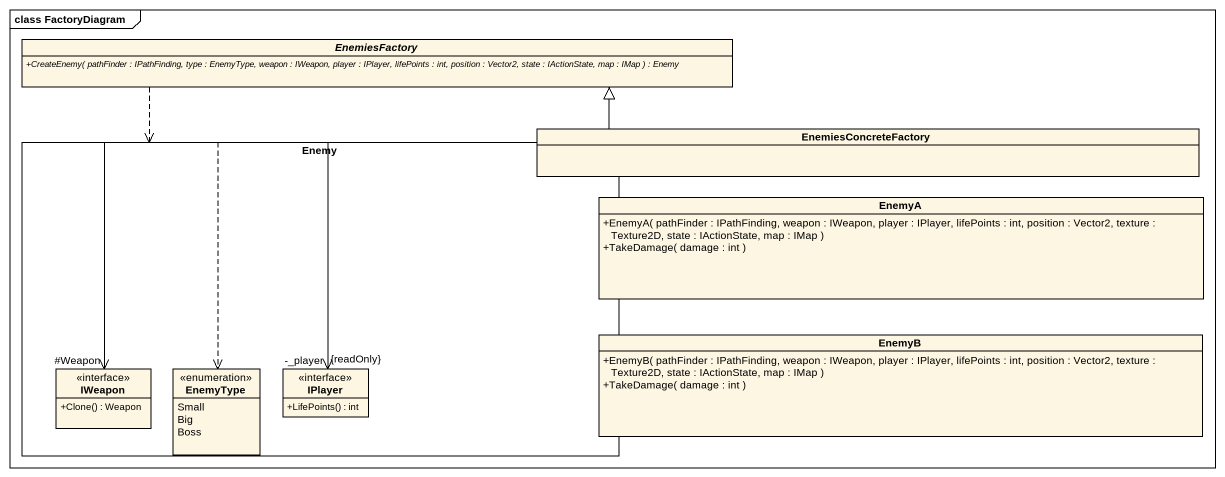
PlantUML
@startuml
mainframe class FactoryDiagram
hide circle
hide empty members
skinparam classAttributeIconSize 0
abstract class EnemiesFactory {
  {abstract} +CreateEnemy( pathFinder : IPathFinding, type : EnemyType, weapon : IWeapon, player : IPlayer, lifePoints : int, position : Vector2, state : IActionState, map : IMap ) : Enemy
}
rectangle Enemy {
  interface IWeapon {
    +Clone() : Weapon
  }
  enum EnemyType {
    Small
    Big
    Boss
  }
  interface IPlayer {
    +LifePoints() : int
  }
}
class EnemiesConcreteFactory
class EnemyA {
  +EnemyA( pathFinder : IPathFinding, weapon : IWeapon, player : IPlayer, lifePoints : int, position : Vector2, texture : Texture2D, state : IActionState, map : IMap )
  +TakeDamage( damage : int )
}
class EnemyB {
  +EnemyB( pathFinder : IPathFinding, weapon : IWeapon, player : IPlayer, lifePoints : int, position : Vector2, texture : Texture2D, state : IActionState, map : IMap )
  +TakeDamage( damage : int )
}
EnemiesFactory ..> Enemy
Enemy -left-> "#Weapon" IWeapon
Enemy ..> EnemyType
Enemy --> "-_player\n{readOnly}" IPlayer
EnemiesConcreteFactory -left-|> EnemiesFactory
@enduml
